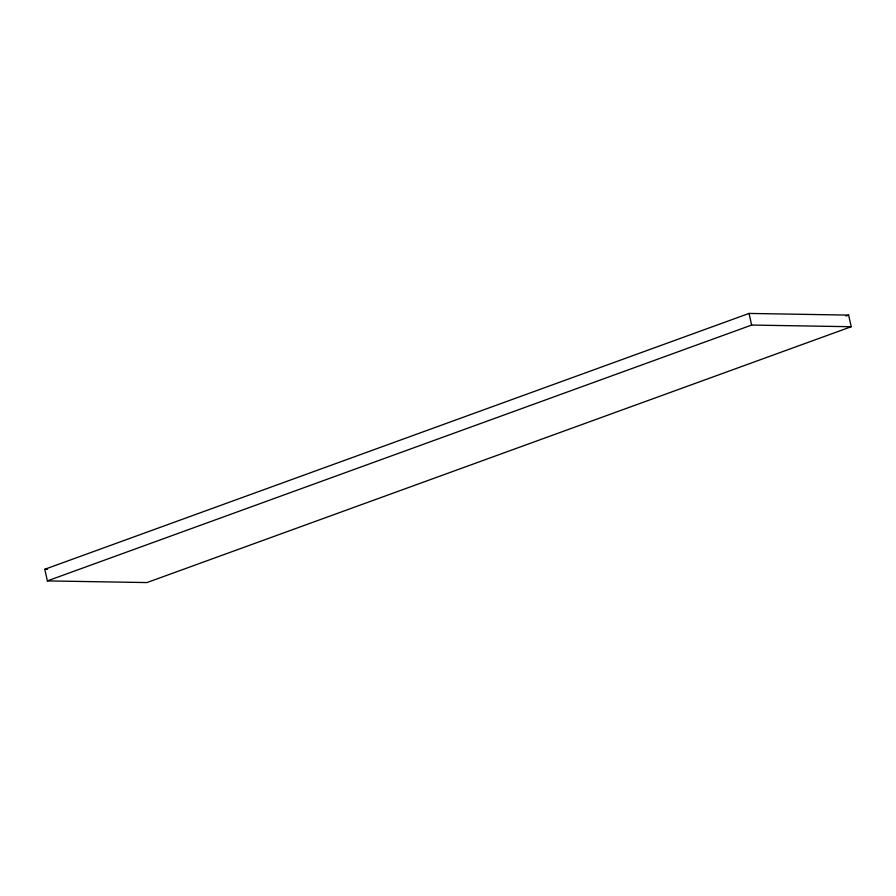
<?xml version="1.0" encoding="UTF-8"?>
<svg xmlns="http://www.w3.org/2000/svg" width="896" height="896" viewBox="0 0 896 896"><rect width="100%" height="100%" fill="white"/><g stroke="black" fill="none" stroke-linecap="round" stroke-linejoin="round"><path stroke-width="1.34" d="M44.8 569.274L749.045 313.432L848.624 315.101L851.2 326.726L146.955 582.568L47.376 580.899L44.8 569.274L47.566 569.318M47.376 580.899L751.621 325.058L851.2 326.726M845.992 316.053L848.624 315.101M749.045 313.432L751.621 325.058"/></g></svg>
